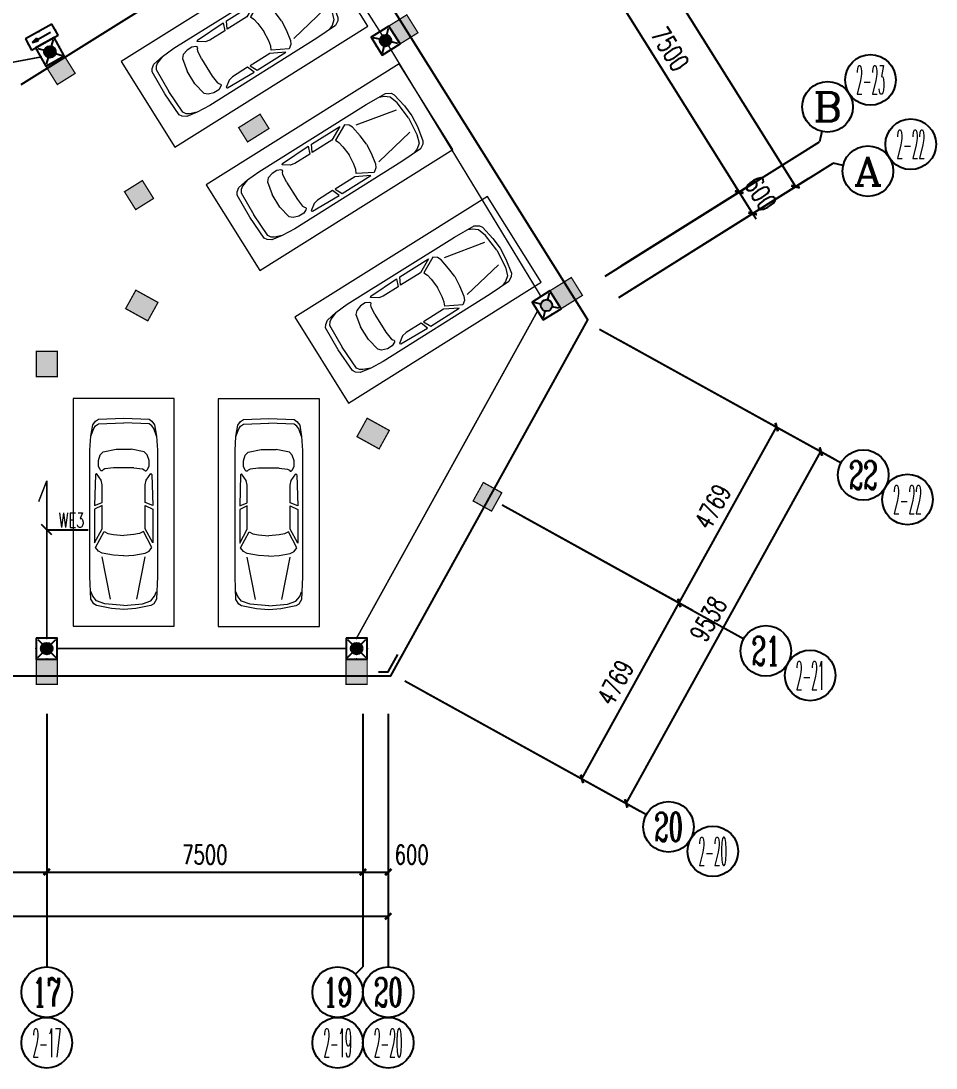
# Model space of a CAD drawing. Extents: x -6243262 to 3079315, y -2914302 to 172723.
# Drawn here: x -1991846 to -1970140, y -1017018 to -992183 of the extents above; entities that cross this region are included whole.
import ezdxf
from ezdxf.enums import TextEntityAlignment as Align

# ---------------------------------------------------------------- set-up
doc = ezdxf.new("R2010")
doc.units = 0
doc.header["$LTSCALE"] = 1000
doc.linetypes.add('DASH', pattern=[0.35, 0.25, -0.1])
for name, color, linetype in [('0-柱网', 2, 'Continuous'), ('AXIS_TEXT', 7, 'Continuous'), ('DIM-应急', 3, 'Continuous'), ('EQUIP-应急', 3, 'Continuous'), ('WIRE-应急', 1, 'DASH')]:
    doc.layers.add(name, color=color, linetype=linetype)
doc.layers.add('车位', color=252, linetype='Continuous', lineweight=5)
doc.styles.add('_TCH_AXIS', font='COMPLEX', dxfattribs={"bigfont": 'GBCBIG'})
doc.styles.add('_TCH_DIM_T3', font='SIMPLEX', dxfattribs={"width": 0.705882, "bigfont": 'GBCBIG'})
doc.styles.add('_TEL_DIM', font='SIMPLEX', dxfattribs={"width": 0.8, "height": 3.5, "bigfont": 'HZTXT'})
doc.styles.add('COMPLEX', font='COMPLEX')
doc.dimstyles.new('_TCH_ARCH&&150', dxfattribs={"dimtxt": 446.25, "dimasz": 150, "dimexe": 375, "dimexo": 450, "dimgap": 189.375, "dimtad": 1, "dimdec": 0, "dimzin": 0, "dimdsep": 46, "dimtxsty": '_TCH_DIM_T3', "dimblk": 'ARCHTICK', "dimcen": 0.09, "dimclrt": 7, "dimazin": 2, "dimtfac": 1, "dimtdec": 0, "dimtix": 1, "dimtmove": 2, "dimatfit": 3, "dimfxl": 0, "dimtolj": 1, "dimtzin": 0, "dimarcsym": 0})

# ---------------------------------------------------------------- blocks, each defined once
blk = doc.blocks.new('chewei')
at = {"layer": '车位', "color": 0}
for p, q in [((49090, 154915), (49134, 154982)), ((49134, 154982), (49201, 155026)), ((49201, 155026), (49801, 155049)), ((50401, 155026), (49801, 155049)), ((50467, 154982), (50401, 155026)), ((50512, 154915), (50467, 154982)), ((49023, 154737), (49090, 154915)), ((50578, 154737), (50512, 154915)), ((49201, 154160), (49245, 154293)), ((49245, 154293), (49312, 154360)), ((49312, 154360), (49623, 154426)), ((49623, 154426), (49978, 154426)), ((50290, 154360), (49978, 154426)), ((50356, 154293), (50290, 154360)), ((50401, 154160), (50356, 154293)), ((49201, 154026), (49201, 154160)), ((49245, 153938), (49201, 154026)), ((49556, 153982), (49356, 153960)), ((50045, 153982), (49556, 153982)), ((50045, 153982), (50245, 153960)), ((50356, 153938), (50401, 154026)), ((50401, 154026), (50401, 154160)), ((49134, 153826), (49112, 153093)), ((49156, 153849), (49134, 153826)), ((49267, 153693), (49156, 153849)), ((49267, 153915), (49245, 153938)), ((49290, 153915), (49267, 153915)), ((49312, 153938), (49290, 153915)), ((49356, 153960), (49312, 153938)), ((50245, 153960), (50290, 153938)), ((50290, 153938), (50312, 153915)), ((50312, 153915), (50334, 153915)), ((50334, 153915), (50356, 153938)), ((50334, 153693), (50445, 153849)), ((50445, 153849), (50467, 153826)), ((50467, 153826), (50490, 153093)), ((49290, 153582), (49267, 153693)), ((49290, 153160), (49290, 153582)), ((50312, 153582), (50334, 153693)), ((50312, 153160), (50312, 153582)), ((49112, 153093), (49290, 153160)), ((49290, 153093), (49112, 153004)), ((49112, 153004), (49112, 152204)), ((49290, 152538), (49290, 153093)), ((50490, 153093), (50312, 153160)), ((50312, 153093), (50490, 153004)), ((50312, 152538), (50312, 153093)), ((50490, 153004), (50490, 152204)), ((49112, 152204), (49290, 152538)), ((50490, 152204), (50312, 152538)), ((49134, 152093), (49334, 152471)), ((49334, 152471), (49423, 152427)), ((49423, 152427), (49556, 152404)), ((49556, 152404), (49801, 152382)), ((50045, 152404), (49801, 152382)), ((50178, 152427), (50045, 152404)), ((50267, 152471), (50178, 152427)), ((50467, 152093), (50267, 152471)), ((49201, 152004), (49134, 152093)), ((49290, 151960), (49201, 152004)), ((50312, 151960), (50401, 152004)), ((50401, 152004), (50467, 152093)), ((49556, 151916), (49290, 151960)), ((49490, 150871), (49290, 151871)), ((49801, 151893), (49556, 151916)), ((49801, 151893), (50045, 151916)), ((50045, 151916), (50312, 151960)), ((50112, 150871), (50312, 151871)), ((49067, 150938), (49023, 151049)), ((50534, 150938), (50578, 151049)), ((49156, 150827), (49067, 150938)), ((49356, 150760), (49156, 150827)), ((49801, 150716), (49356, 150760)), ((49801, 150716), (50245, 150760)), ((50245, 150760), (50445, 150827)), ((50445, 150827), (50534, 150938))]:
    blk.add_line(p, q, dxfattribs=at)
for points in [[(48601, 150227), (51001, 150227), (51001, 155627), (48601, 155627)], [(50578, 154737), (50601, 154404), (50601, 151404), (50578, 150871), (50512, 150760), (50445, 150716), (50090, 150649), (49801, 150627), (49512, 150649), (49156, 150716), (49090, 150760), (49023, 150871), (49001, 151404), (49001, 154404), (49023, 154737), (49067, 155004), (49134, 155093), (49201, 155137), (49801, 155160), (50401, 155137), (50467, 155093), (50534, 155004)]]:
    blk.add_lwpolyline(points, close=True, dxfattribs=at)
blk = doc.blocks.new('宿舍楼柱网1')
at = {"layer": '0-柱网'}
h = blk.add_hatch(color=0, dxfattribs=at)
h.dxf.hatch_style = 1
h.paths.add_polyline_path([(655338, 152417), (655762, 152682), (655497, 153106), (655073, 152841)])
h = blk.add_hatch(color=0, dxfattribs=at)
h.dxf.hatch_style = 1
h.paths.add_polyline_path([(647208, 151453), (647632, 151718), (647367, 152142), (646943, 151877)])
h = blk.add_hatch(color=0, dxfattribs=at)
h.dxf.hatch_style = 1
h.paths.add_polyline_path([(651721, 150092), (652229, 150410), (652017, 150749), (651509, 150431)])
h = blk.add_hatch(color=0, dxfattribs=at)
h.dxf.hatch_style = 1
h.paths.add_polyline_path([(649067, 148487), (649491, 148752), (649226, 149176), (648802, 148911)])
h = blk.add_hatch(color=0, dxfattribs=at)
h.dxf.hatch_style = 1
h.paths.add_polyline_path([(659156, 146135), (659665, 146453), (659400, 146877), (658891, 146560)])
h = blk.add_hatch(color=0, dxfattribs=at)
h.dxf.hatch_style = 1
h.paths.add_polyline_path([(648829, 146138), (649071, 146576), (649596, 146285), (649354, 145848)])
h = blk.add_hatch(color=0, dxfattribs=at)
h.dxf.hatch_style = 1
h.paths.add_polyline_path([(646708, 145126), (647208, 145126), (647208, 144526), (646708, 144526)])
h = blk.add_hatch(color=0, dxfattribs=at)
h.dxf.hatch_style = 1
h.paths.add_polyline_path([(654841, 142811), (655083, 143249), (654558, 143539), (654316, 143102)])
h = blk.add_hatch(color=0, dxfattribs=at)
h.dxf.hatch_style = 1
h.paths.add_polyline_path([(657509, 141335), (657751, 141772), (657313, 142015), (657071, 141577)])
h = blk.add_hatch(color=0, dxfattribs=at)
h.dxf.hatch_style = 1
h.paths.add_polyline_path([(646708, 137826), (647208, 137826), (647208, 137226), (646708, 137226)])
h = blk.add_hatch(color=0, dxfattribs=at)
h.dxf.hatch_style = 1
h.paths.add_polyline_path([(654058, 137826), (654558, 137826), (654558, 137226), (654058, 137226)])
at = {"layer": '0-柱网', "color": 0, "const_width": 30}
for points in [[(655338, 152417), (655762, 152682), (655497, 153106), (655073, 152841), (655338, 152417)], [(647208, 151453), (647632, 151718), (647367, 152142), (646943, 151877), (647208, 151453)], [(651721, 150092), (652229, 150410), (652017, 150749), (651509, 150431), (651721, 150092)], [(649067, 148487), (649491, 148752), (649226, 149176), (648802, 148911), (649067, 148487)], [(659156, 146135), (659665, 146453), (659400, 146877), (658891, 146560), (659156, 146135)], [(648829, 146138), (649071, 146576), (649596, 146285), (649354, 145848), (648829, 146138)], [(654841, 142811), (655083, 143249), (654558, 143539), (654316, 143102), (654841, 142811)], [(657509, 141335), (657751, 141772), (657313, 142015), (657071, 141577), (657509, 141335)]]:
    blk.add_lwpolyline(points, dxfattribs=at)
for points in [[(646708, 145126), (647208, 145126), (647208, 144526), (646708, 144526)], [(646708, 137826), (647208, 137826), (647208, 137226), (646708, 137226)], [(654058, 137826), (654558, 137826), (654558, 137226), (654058, 137226)]]:
    blk.add_lwpolyline(points, close=True, dxfattribs=at)
blk = doc.blocks.new('_ArchTick')
at = {"color": 0, "linetype": 'ByBlock', "const_width": 0.4}
blk.add_lwpolyline([(-0.5, -0.5), (0.5, 0.5)], dxfattribs=at)
blk = doc.blocks.new('*D566')
at = {"layer": '0-柱网', "color": 0, "lineweight": -2, "transparency": 16777216}
for p, q in [((1320574, -1195682), (1320574, -1200107)), ((1394574, -1195682), (1394574, -1200107)), ((1320574, -1199732), (1394574, -1199732))]:
    blk.add_line(p, q, dxfattribs=at)
at = {"layer": 'Defpoints', "color": 0, "transparency": 16777216}
for p in [(1320574, -1195232), (1394574, -1195232), (1394574, -1199732)]:
    blk.add_point(p, dxfattribs=at)
at = {"layer": '0-柱网', "color": 0, "lineweight": -2, "transparency": 16777216, "xscale": 150, "yscale": 150, "zscale": 150, "rotation": 180}
blk.add_blockref('_ArchTick', (1320574, -1199732), dxfattribs=at)
at = {"layer": '0-柱网', "color": 0, "lineweight": -2, "transparency": 16777216, "xscale": 150, "yscale": 150, "zscale": 150}
blk.add_blockref('_ArchTick', (1394574, -1199732), dxfattribs=at)
at = {"layer": '0-柱网', "color": 7, "transparency": 16777216, "insert": (1357574, -1199319), "char_height": 446.2, "attachment_point": 5, "style": '_TCH_DIM_T3'}
blk.add_mtext('\\A1;74000', dxfattribs=at)
blk = doc.blocks.new('*D581')
at = {"layer": '0-柱网', "color": 0, "lineweight": -2, "transparency": 16777216}
for p, q in [((1379274, -1195382), (1379274, -1199057)), ((1386474, -1195382), (1386474, -1199057)), ((1379274, -1198682), (1386474, -1198682))]:
    blk.add_line(p, q, dxfattribs=at)
at = {"layer": 'Defpoints', "color": 0, "transparency": 16777216}
for p in [(1379274, -1194932), (1386474, -1194932), (1386474, -1198682)]:
    blk.add_point(p, dxfattribs=at)
at = {"layer": '0-柱网', "color": 0, "lineweight": -2, "transparency": 16777216, "xscale": 150, "yscale": 150, "zscale": 150, "rotation": 180}
blk.add_blockref('_ArchTick', (1379274, -1198682), dxfattribs=at)
at = {"layer": '0-柱网', "color": 0, "lineweight": -2, "transparency": 16777216, "xscale": 150, "yscale": 150, "zscale": 150}
blk.add_blockref('_ArchTick', (1386474, -1198682), dxfattribs=at)
at = {"layer": '0-柱网', "color": 7, "transparency": 16777216, "insert": (1382874, -1198269), "char_height": 446.2, "attachment_point": 5, "style": '_TCH_DIM_T3'}
blk.add_mtext('\\A1;7200', dxfattribs=at)
blk = doc.blocks.new('*D582')
at = {"layer": '0-柱网', "color": 0, "lineweight": -2, "transparency": 16777216}
for p, q in [((1386474, -1195382), (1386474, -1199057)), ((1393974, -1195382), (1393974, -1199057)), ((1386474, -1198682), (1393974, -1198682))]:
    blk.add_line(p, q, dxfattribs=at)
at = {"layer": 'Defpoints', "color": 0, "transparency": 16777216}
for p in [(1386474, -1194932), (1393974, -1194932), (1393974, -1198682)]:
    blk.add_point(p, dxfattribs=at)
at = {"layer": '0-柱网', "color": 0, "lineweight": -2, "transparency": 16777216, "xscale": 150, "yscale": 150, "zscale": 150, "rotation": 180}
blk.add_blockref('_ArchTick', (1386474, -1198682), dxfattribs=at)
at = {"layer": '0-柱网', "color": 0, "lineweight": -2, "transparency": 16777216, "xscale": 150, "yscale": 150, "zscale": 150}
blk.add_blockref('_ArchTick', (1393974, -1198682), dxfattribs=at)
at = {"layer": '0-柱网', "color": 7, "transparency": 16777216, "insert": (1390224, -1198269), "char_height": 446.2, "attachment_point": 5, "style": '_TCH_DIM_T3'}
blk.add_mtext('\\A1;7500', dxfattribs=at)
blk = doc.blocks.new('*D583')
at = {"layer": '0-柱网', "color": 0, "lineweight": -2, "transparency": 16777216}
for p, q in [((1393974, -1195382), (1393974, -1199057)), ((1394574, -1195382), (1394574, -1199057)), ((1393974, -1198682), (1394574, -1198682))]:
    blk.add_line(p, q, dxfattribs=at)
at = {"layer": 'Defpoints', "color": 0, "transparency": 16777216}
for p in [(1393974, -1194932), (1394574, -1194932), (1394574, -1198682)]:
    blk.add_point(p, dxfattribs=at)
at = {"layer": '0-柱网', "color": 0, "lineweight": -2, "transparency": 16777216, "xscale": 150, "yscale": 150, "zscale": 150, "rotation": 180}
blk.add_blockref('_ArchTick', (1393974, -1198682), dxfattribs=at)
at = {"layer": '0-柱网', "color": 0, "lineweight": -2, "transparency": 16777216, "xscale": 150, "yscale": 150, "zscale": 150}
blk.add_blockref('_ArchTick', (1394574, -1198682), dxfattribs=at)
at = {"layer": '0-柱网', "color": 7, "transparency": 16777216, "insert": (1395129, -1198269), "char_height": 446.2, "attachment_point": 5, "style": '_TCH_DIM_T3'}
blk.add_mtext('\\A1;600', dxfattribs=at)
blk = doc.blocks.new('*D584')
at = {"layer": '0-柱网', "color": 0, "lineweight": -2, "transparency": 16777216}
for p, q in [((1397277, -1189977), (1401805, -1192483)), ((1399168, -1196474), (1401477, -1192301)), ((1394968, -1194150), (1399496, -1196656))]:
    blk.add_line(p, q, dxfattribs=at)
at = {"layer": 'Defpoints', "color": 0, "transparency": 16777216}
for p in [(1396883, -1189759), (1401477, -1192301), (1394574, -1193932)]:
    blk.add_point(p, dxfattribs=at)
at = {"layer": '0-柱网', "color": 0, "lineweight": -2, "transparency": 16777216, "xscale": 150, "yscale": 150, "zscale": 150}
for p, rotation in [((1401477, -1192301), 61.03914883823134), ((1399168, -1196474), 241.0391488382313)]:
    blk.add_blockref('_ArchTick', p, dxfattribs=dict(at, rotation=rotation))
at = {"layer": '0-柱网', "color": 7, "transparency": 16777216, "insert": (1399961, -1194188), "char_height": 446.2, "attachment_point": 5, "rotation": 61.0391, "style": '_TCH_DIM_T3'}
blk.add_mtext('\\A1;4769', dxfattribs=at)
blk = doc.blocks.new('*D585')
at = {"layer": '0-柱网', "color": 0, "lineweight": -2, "transparency": 16777216}
for p, q in [((1399586, -1185805), (1404114, -1188310)), ((1401477, -1192301), (1403786, -1188129)), ((1397277, -1189977), (1401805, -1192483))]:
    blk.add_line(p, q, dxfattribs=at)
at = {"layer": 'Defpoints', "color": 0, "transparency": 16777216}
for p in [(1399193, -1185587), (1403786, -1188129), (1396883, -1189759)]:
    blk.add_point(p, dxfattribs=at)
at = {"layer": '0-柱网', "color": 0, "lineweight": -2, "transparency": 16777216, "xscale": 150, "yscale": 150, "zscale": 150}
for p, rotation in [((1403786, -1188129), 61.03914883823192), ((1401477, -1192301), 241.0391488382319)]:
    blk.add_blockref('_ArchTick', p, dxfattribs=dict(at, rotation=rotation))
at = {"layer": '0-柱网', "color": 7, "transparency": 16777216, "insert": (1402270, -1190015), "char_height": 446.2, "attachment_point": 5, "rotation": 61.0391, "style": '_TCH_DIM_T3'}
blk.add_mtext('\\A1;4769', dxfattribs=at)
blk = doc.blocks.new('*D586')
at = {"layer": '0-柱网', "color": 0, "lineweight": -2, "transparency": 16777216}
for p, q in [((1399586, -1185805), (1405164, -1188891)), ((1400218, -1197055), (1404836, -1188710)), ((1394968, -1194150), (1400546, -1197237))]:
    blk.add_line(p, q, dxfattribs=at)
at = {"layer": 'Defpoints', "color": 0, "transparency": 16777216}
for p in [(1399193, -1185587), (1404836, -1188710), (1394574, -1193932)]:
    blk.add_point(p, dxfattribs=at)
at = {"layer": '0-柱网', "color": 0, "lineweight": -2, "transparency": 16777216, "xscale": 150, "yscale": 150, "zscale": 150}
for p, rotation in [((1404836, -1188710), 61.03914883811179), ((1400218, -1197055), 241.0391488381118)]:
    blk.add_blockref('_ArchTick', p, dxfattribs=dict(at, rotation=rotation))
at = {"layer": '0-柱网', "color": 7, "transparency": 16777216, "insert": (1402166, -1192683), "char_height": 446.2, "attachment_point": 5, "rotation": 61.0391, "style": '_TCH_DIM_T3'}
blk.add_mtext('\\A1;9538', dxfattribs=at)
blk = doc.blocks.new('_AXISO')
at = {"color": 0}
blk.add_circle((0, 0), 0.5, dxfattribs=at)
at = {"layer": 'AXIS_TEXT', "color": 0, "style": 'COMPLEX', "width": 1.041667}
blk.add_attdef('A', text='', height=0.56, dxfattribs=at).set_placement((-0.25, -0.28), (0.25, -0.28), align=Align.FIT)
blk = doc.blocks.new('*D596')
at = {"layer": '0-柱网', "color": 0, "lineweight": -2, "transparency": 16777216}
for p, q in [((1386560, -1162701), (1390691, -1160112)), ((1390373, -1160312), (1404234, -1182427)), ((1400421, -1184817), (1404552, -1182228))]:
    blk.add_line(p, q, dxfattribs=at)
at = {"layer": 'Defpoints', "color": 0, "transparency": 16777216}
for p in [(1386179, -1162940), (1404234, -1182427), (1400040, -1185056)]:
    blk.add_point(p, dxfattribs=at)
at = {"layer": '0-柱网', "color": 0, "lineweight": -2, "transparency": 16777216, "xscale": 150, "yscale": 150, "zscale": 150}
for p, rotation in [((1390373, -1160312), 122.0782976762224), ((1404234, -1182427), 302.0782976762223)]:
    blk.add_blockref('_ArchTick', p, dxfattribs=dict(at, rotation=rotation))
at = {"layer": '0-柱网', "color": 7, "transparency": 16777216, "insert": (1397653, -1171150), "char_height": 446.2, "attachment_point": 5, "rotation": 302.0783, "style": '_TCH_DIM_T3'}
blk.add_mtext('\\A1;26100', dxfattribs=at)
blk = doc.blocks.new('*D598')
at = {"layer": '0-柱网', "color": 0, "lineweight": -2, "transparency": 16777216}
for p, q in [((1400102, -1184308), (1403216, -1182356)), ((1402899, -1182556), (1402819, -1182429)), ((1402899, -1182556), (1403217, -1183064)), ((1400421, -1184817), (1403535, -1182865)), ((1403217, -1183064), (1403297, -1183191))]:
    blk.add_line(p, q, dxfattribs=at)
at = {"layer": 'Defpoints', "color": 0, "transparency": 16777216}
for p in [(1403217, -1183064), (1399721, -1184547), (1400040, -1185056)]:
    blk.add_point(p, dxfattribs=at)
at = {"layer": '0-柱网', "color": 0, "lineweight": -2, "transparency": 16777216, "xscale": 150, "yscale": 150, "zscale": 150}
for p, rotation in [((1402899, -1182556), 302.0782976762175), ((1403217, -1183064), 122.0782976762175)]:
    blk.add_blockref('_ArchTick', p, dxfattribs=dict(at, rotation=rotation))
at = {"layer": '0-柱网', "color": 7, "transparency": 16777216, "insert": (1403408, -1182591), "char_height": 446.2, "attachment_point": 5, "rotation": 302.0783, "style": '_TCH_DIM_T3'}
blk.add_mtext('\\A1;600', dxfattribs=at)
blk = doc.blocks.new('*D599')
at = {"layer": '0-柱网', "color": 0, "lineweight": -2, "transparency": 16777216}
for p, q in [((1396119, -1177953), (1399233, -1176002)), ((1398916, -1176201), (1402899, -1182556)), ((1400102, -1184308), (1403216, -1182356))]:
    blk.add_line(p, q, dxfattribs=at)
at = {"layer": 'Defpoints', "color": 0, "transparency": 16777216}
for p in [(1395738, -1178192), (1402899, -1182556), (1399721, -1184547)]:
    blk.add_point(p, dxfattribs=at)
at = {"layer": '0-柱网', "color": 0, "lineweight": -2, "transparency": 16777216, "xscale": 150, "yscale": 150, "zscale": 150}
for p, rotation in [((1398916, -1176201), 122.0782976762227), ((1402899, -1182556), 302.0782976762227)]:
    blk.add_blockref('_ArchTick', p, dxfattribs=dict(at, rotation=rotation))
at = {"layer": '0-柱网', "color": 7, "transparency": 16777216, "insert": (1401257, -1179159), "char_height": 446.2, "attachment_point": 5, "rotation": 302.0783, "style": '_TCH_DIM_T3'}
blk.add_mtext('\\A1;7500', dxfattribs=at)
blk = doc.blocks.new('$equip$00002604')
blk.add_hatch(color=256).paths.add_polyline_path([(0.275, 0.5, 1), (-0.274, 0.5, 1)])
for p, q in [((-0.429, 0.929), (-0.194, 0.694)), ((0.194, 0.694), (0.429, 0.929)), ((-0.429, 0.071), (-0.194, 0.306)), ((0.194, 0.306), (0.429, 0.071))]:
    blk.add_line(p, q)
at = {"const_width": 0.04}
blk.add_lwpolyline([(-0.5, 1), (-0.5, 0), (0.5, 0), (0.5, 1), (-0.5, 1), (-0.5, 0)], dxfattribs=at)
blk.add_lwpolyline([(-0.5, 1), (-0.5, 0), (0.5, 0), (0.5, 1)], close=True)
blk.add_circle((0, 0.5), 0.275)
for p in [(0, 1), (-0.5, 0.5), (0.5, 0.5), (0, 0)]:
    blk.add_point(p)
at = {"color": 7, "style": '_TEL_DIM', "flags": 1}
blk.add_attdef('A', text='', height=0.000025, dxfattribs=at).set_placement((0, 0), align=Align.MIDDLE_CENTER)
blk = doc.blocks.new('$equip$00002541')
blk.add_hatch(color=256).paths.add_polyline_path([(-0.24, 0.372), (-0.528, 0.3), (-0.24, 0.228)])
for p, q in [((-0.72, 0.6), (-0.72, 0)), ((0.72, 0.6), (-0.72, 0.6)), ((0.72, 0), (0.72, 0.6)), ((-0.72, 0), (0.72, 0)), ((-0.24, 0.372), (-0.528, 0.3)), ((-0.528, 0.3), (-0.24, 0.228)), ((-0.24, 0.372), (-0.24, 0.228))]:
    blk.add_line(p, q)
at = {"color": 7}
blk.add_line((-0.48, 0.3), (0.48, 0.3), dxfattribs=at)
at = {"const_width": 0.04}
blk.add_lwpolyline([(-0.72, 0.6), (-0.72, 0), (0.72, 0), (0.72, 0.6), (-0.72, 0.6), (-0.72, 0)], dxfattribs=at)
for p in [(0, 0.6), (-0.72, 0.3), (0, 0), (0.72, 0.3)]:
    blk.add_point(p)
at = {"color": 7, "style": '_TEL_DIM', "flags": 1}
blk.add_attdef('A', text='', height=0.00002, dxfattribs=at).set_placement((0, 0), align=Align.MIDDLE_CENTER)
blk = doc.blocks.new('345634')
at = {"layer": '0-柱网', "color": 8}
for p, q in [((1393010.5, -1175535.1), (1385861.7, -1180015.8)), ((1404860.7, -1181118.4), (1404805.1, -1181360.7)), ((1399721.2, -1184547.1), (1404805.1, -1181360.7)), ((1400039.8, -1185055.5), (1405123.8, -1181869.1)), ((1405366, -1181924.6), (1405123.8, -1181869.1)), ((1400071.2, -1186072.9), (1405315.3, -1188975.1)), ((1397762, -1190245.5), (1403006.1, -1193147.7)), ((1395452.8, -1194418.2), (1400696.9, -1197320.3)), ((1386474.1, -1194931.9), (1386474.1, -1200931.9)), ((1393974.1, -1194931.9), (1393974.1, -1200931.9)), ((1394574.1, -1194931.9), (1394574.1, -1200931.9)), ((1393798.4, -1201107.6), (1393974.1, -1200931.9))]:
    blk.add_line(p, q, dxfattribs=at)
for points in [[(1338674.1, -1194031.9), (1394633.1, -1194031.9), (1399308.6, -1185583.5), (1385044.2, -1162824.9)], [(1394343.8, -1193931.9), (1394574.1, -1193931.9), (1394802.3, -1193519.6)], [(1394343.8, -1194031.9), (1394633.1, -1194031.9), (1394889.8, -1193568)]]:
    blk.add_lwpolyline(points, dxfattribs=at)
for centre in [(1406011.7, -1179896.3), (1406967.6, -1181421.5), (1406890.2, -1189846.6), (1404581, -1194019.3), (1402271.8, -1198191.9), (1386474.1, -1202731.9), (1393374.1, -1202731.9), (1394574.1, -1202731.9)]:
    blk.add_circle(centre, 600, dxfattribs=at)
for name, p in [('宿舍楼柱网1', (739516.2, -1331458.2)), ('chewei', (1338498.2, -1343079.4)), ('chewei', (1341938.9, -1343087.6))]:
    blk.add_blockref(name, p, dxfattribs=at)
at = {"layer": '0-柱网', "color": 8, "rotation": 122.0782976762323}
for p in [(1547191.7, -1140020.8), (1549208.2, -1142946.6), (1551306.4, -1146090.2)]:
    blk.add_blockref('chewei', p, dxfattribs=at)
at = {"layer": '0-柱网', "color": 8}
ref = blk.add_blockref('_AXISO', (1404994.9, -1180533.6), dxfattribs=dict(at, xscale=1200, yscale=1200, zscale=1200))
ref.add_attrib('A', 'B', dxfattribs={"layer": 'AXIS_TEXT', "color": 8, "height": 678.8, "style": '_TCH_AXIS', "width": 1.235294}).set_placement((1404655.5, -1180873), (1405334.3, -1180873), align=Align.FIT)
ref = blk.add_blockref('_AXISO', (1405950.8, -1182058.8), dxfattribs=dict(at, xscale=1200, yscale=1200, zscale=1200))
ref.add_attrib('A', 'A', dxfattribs={"layer": 'AXIS_TEXT', "color": 8, "height": 678.8, "style": '_TCH_AXIS', "width": 1.166667}).set_placement((1405611.4, -1182398.2), (1406290.2, -1182398.2), align=Align.FIT)
ref = blk.add_blockref('_AXISO', (1405840.3, -1189265.6), dxfattribs=dict(at, xscale=1200, yscale=1200, zscale=1200))
ref.add_attrib('A', '22', dxfattribs={"layer": 'AXIS_TEXT', "color": 8, "height": 678.82, "style": '_TCH_AXIS', "width": 0.617647}).set_placement((1405500.9, -1189605), (1406179.7, -1189605), align=Align.FIT)
ref = blk.add_blockref('_AXISO', (1403531.1, -1193438.2), dxfattribs=dict(at, xscale=1200, yscale=1200, zscale=1200))
ref.add_attrib('A', '21', dxfattribs={"layer": 'AXIS_TEXT', "color": 8, "height": 678.82, "style": '_TCH_AXIS', "width": 0.724138}).set_placement((1403191.7, -1193777.6), (1403870.5, -1193777.6), align=Align.FIT)
ref = blk.add_blockref('_AXISO', (1401221.9, -1197610.8), dxfattribs=dict(at, xscale=1200, yscale=1200, zscale=1200))
ref.add_attrib('A', '20', dxfattribs={"layer": 'AXIS_TEXT', "color": 8, "height": 678.82, "style": '_TCH_AXIS', "width": 0.617647}).set_placement((1400882.5, -1197950.3), (1401561.3, -1197950.3), align=Align.FIT)
ref = blk.add_blockref('_AXISO', (1386474.1, -1201531.9), dxfattribs=dict(at, xscale=1200, yscale=1200, zscale=1200))
ref.add_attrib('A', '17', dxfattribs={"layer": 'AXIS_TEXT', "color": 8, "height": 678.82, "style": '_TCH_AXIS', "width": 0.724138}).set_placement((1386134.7, -1201871.3), (1386813.5, -1201871.3), align=Align.FIT)
ref = blk.add_blockref('_AXISO', (1393374.1, -1201531.9), dxfattribs=dict(at, xscale=1200, yscale=1200, zscale=1200))
ref.add_attrib('A', '19', dxfattribs={"layer": 'AXIS_TEXT', "color": 8, "height": 678.82, "style": '_TCH_AXIS', "width": 0.724138}).set_placement((1393034.7, -1201871.3), (1393713.5, -1201871.3), align=Align.FIT)
ref = blk.add_blockref('_AXISO', (1394574.1, -1201531.9), dxfattribs=dict(at, xscale=1200, yscale=1200, zscale=1200))
ref.add_attrib('A', '20', dxfattribs={"layer": 'AXIS_TEXT', "color": 8, "height": 678.82, "style": '_TCH_AXIS', "width": 0.617647}).set_placement((1394234.7, -1201871.3), (1394913.5, -1201871.3), align=Align.FIT)
at = {"layer": '0-柱网', "color": 7, "style": '_TCH_AXIS'}
for s, width, p, p2 in [('2-23', 0.2625, (1405672.3, -1180235.8), (1406351.1, -1180235.8)), ('2-22', 0.2625, (1406628.2, -1181760.9), (1407307, -1181760.9)), ('2-22', 0.2625, (1406550.8, -1190186.1), (1407229.6, -1190186.1)), ('2-21', 0.28, (1404241.6, -1194358.7), (1404920.4, -1194358.7)), ('2-20', 0.2625, (1401932.4, -1198531.3), (1402611.2, -1198531.3)), ('2-17', 0.28, (1386134.7, -1203071.3), (1386813.5, -1203071.3)), ('2-19', 0.28, (1393034.7, -1203071.3), (1393713.5, -1203071.3)), ('2-20', 0.2625, (1394234.7, -1203071.3), (1394913.5, -1203071.3))]:
    blk.add_text(s, height=678.82, dxfattribs=dict(at, width=width)).set_placement(p, p2, align=Align.FIT)
at = {"layer": '0-柱网', "color": 8}
for p1, p2, distance, picture, middle in [((1386178.7, -1162940.4), (1400039.8, -1185055.5), 4950, '*D596', (1397653.1, -1171150.1)), ((1395738.1, -1178192.2), (1399721.2, -1184547.1), 3750, '*D599', (1401256.6, -1179159.1)), ((1399721.2, -1184547.1), (1400039.8, -1185055.5), 3750, '*D598', (1403407.5, -1182590.7)), ((1394574.1, -1193931.9), (1399192.5, -1185586.6), -6450, '*D586', (1402165.8, -1192682.7)), ((1396883.3, -1189759.2), (1399192.5, -1185586.6), -5250, '*D585', (1402270.5, -1190015.3)), ((1394574.1, -1193931.9), (1396883.3, -1189759.2), -5250, '*D584', (1399961.3, -1194187.9)), ((1379274.1, -1194931.9), (1386474.1, -1194931.9), -3750, '*D581', (1382874.1, -1198269.4)), ((1386474.1, -1194931.9), (1393974.1, -1194931.9), -3750, '*D582', (1390224.1, -1198269.4)), ((1320574.1, -1195231.9), (1394574.1, -1195231.9), -4500, '*D566', (1357574.1, -1199319.4))]:
    dim = blk.add_aligned_dim(p1=p1, p2=p2, distance=distance, dimstyle='_TCH_ARCH&&150', dxfattribs=at)
    dim.commit()
    dim.dimension.update_dxf_attribs({"geometry": picture, "text_midpoint": middle})
dim = blk.add_linear_dim(base=(1394574.1, -1198681.9), p1=(1393974.1, -1194931.9), p2=(1394574.1, -1194931.9), angle=0, dimstyle='_TCH_ARCH&&150', dxfattribs=at)
dim.commit()
dim.dimension.update_dxf_attribs({"geometry": '*D583', "text_midpoint": (1395129.1, -1198269.4), "dimtype": 129})

msp = doc.modelspace()

# ---------------------------------------------------------------- linework, layer by layer
at = {"layer": 'DIM-应急'}
msp.add_line((-1991109.8, -1004374), (-1991357.3, -1004126.6), dxfattribs=at)
for points in [[(-1991233.5, -1004250.3), (-1991036.9, -1004250.3)], [(-1991036.9, -1004250.3), (-1990253.9, -1004250.3)]]:
    msp.add_lwpolyline(points, dxfattribs=at)
at = {"layer": 'WIRE-应急', "linetype": 'DASH', "const_width": 35}
for points in [[(-1989230.7, -983210.6), (-1983330.8, -992435.9)], [(-1983330.8, -992435.9), (-1979512, -998717.1)], [(-1998433.5, -994362.4), (-1991376, -993037.6)], [(-1983883.5, -1006817.8), (-1979591.5, -999061.6)], [(-1991426, -1003584.6), (-1991233.5, -1003088.9)], [(-1991233.5, -1006817.8), (-1991233.5, -1003088.9)], [(-1990983.5, -1007067.8), (-1984133.5, -1007067.8)]]:
    msp.add_lwpolyline(points, dxfattribs=at)

# ---------------------------------------------------------------- block references
msp.add_blockref('345634', (-3377707.6, 186314.1))
at = {"layer": 'EQUIP-应急'}
for name, p, xscale, yscale, zscale, rotation in [('$equip$00002541', (-1991278.6, -992697.8), 500, 500, 500, 29.01544279359533), ('$equip$00002604', (-1982986.3, -992515.4), 499.9999999999999, 499.9999999999999, 499.9999999999999, 121.9999999999862), ('$equip$00002604', (-1991036.1, -993135), 500, 500, 500, 29.01544279362688), ('$equip$00002604', (-1979167.5, -998796.6), 499.9999999999999, 499.9999999999999, 499.9999999999999, 121.9999999999862)]:
    msp.add_blockref(name, p, dxfattribs=dict(at, xscale=xscale, yscale=yscale, zscale=zscale, rotation=rotation))
at = {"layer": 'EQUIP-应急', "xscale": 500, "yscale": 500, "zscale": 500}
for p in [(-1991233.5, -1007317.8), (-1983883.5, -1007317.8)]:
    msp.add_blockref('$equip$00002604', p, dxfattribs=at)

# ---------------------------------------------------------------- texts
at = {"layer": 'DIM-应急', "color": 7, "style": '_TEL_DIM', "width": 0.64}
msp.add_text('WE3', height=350, dxfattribs=at).set_placement((-1990949.4, -1004200.3))

doc.saveas('drawing.dxf')
